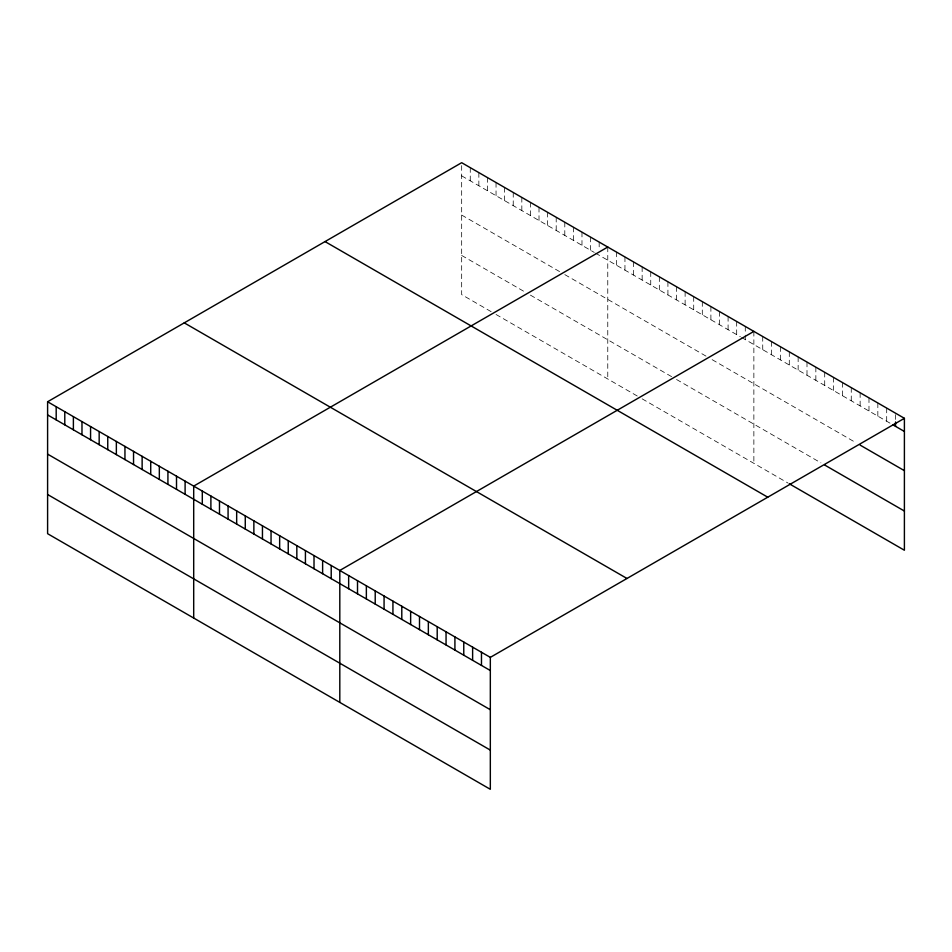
<?xml version="1.0" encoding="UTF-8"?>
<svg xmlns="http://www.w3.org/2000/svg" width="952" height="952" viewBox="0 0 952 952"><rect width="100%" height="100%" fill="white"/><g stroke="black" fill="none" stroke-linecap="round" stroke-linejoin="round"><path stroke-width="0.71" stroke-dasharray="4.76 3.57" d="M461.672 175.858L594.262 252.411M595.488 253.125L740.37 336.77M741.596 337.472L890.489 423.438M461.672 215.057L559.883 271.76M564.798 274.604L707.217 356.822M712.132 359.654L856.336 442.918M461.672 255.445L524.278 291.586M530.419 295.132L671.612 376.647M676.527 379.491L820.91 462.85M491.137 311.649L461.672 294.632L461.672 162.697M496.04 314.481L637.233 395.996M642.148 398.84L788.03 483.057M895.546 414.655L895.546 421.974M886.693 408.075L886.693 421.248M877.839 402.97L877.839 416.131M868.986 397.853L868.986 411.026M860.132 392.748L860.132 405.909M851.266 387.631L851.266 400.792M842.413 382.514L842.413 395.687M833.559 377.408L833.559 390.57M824.706 372.291L824.706 385.465M815.852 367.186L815.852 380.348M806.998 362.069L806.998 375.231M798.145 356.952L798.145 370.126M789.291 351.847L789.291 365.009M780.438 346.73L780.438 359.904M771.584 341.625L771.584 354.787M762.731 336.508L762.731 349.67M753.865 331.391L753.865 463.338M745.273 326.441L745.273 333.747M745.273 335.211L745.273 339.602M736.681 321.478L736.681 334.64M728.09 316.516L728.09 329.678M719.498 311.554L719.498 324.715M710.894 306.592L710.894 319.753M702.302 301.629L702.302 314.791M693.711 296.667L693.711 309.828M685.119 291.705L685.119 304.866M676.527 286.742L676.527 299.904M667.923 281.78L667.923 294.941M659.331 276.818L659.331 289.979M650.74 271.855L650.74 285.017M642.148 266.893L642.148 280.055M633.556 261.931L633.556 275.092M624.952 256.969L624.952 270.13M616.361 252.006L616.361 265.18M607.769 247.044L607.769 378.991M599.177 242.082L599.177 249.4M590.585 237.119L590.585 250.293M581.981 232.157L581.981 245.33M573.39 227.195L573.39 240.368M564.798 222.232L564.798 235.406M556.206 217.27L556.206 230.444M547.614 212.308L547.614 225.481M539.01 207.346L539.01 220.519M530.419 202.383L530.419 215.557M521.827 197.433L521.827 210.594M513.235 192.471L513.235 205.632M504.643 187.508L504.643 200.67M496.04 182.546L496.04 195.707M487.448 177.584L487.448 190.745M478.856 172.621L478.856 185.783M470.264 167.659L470.264 180.82"/><path stroke-width="1.43" d="M47.6 401.756L490.328 657.368L490.328 789.303L47.6 533.691L47.6 401.756L461.672 162.697L904.4 418.309L904.4 550.244L789.291 483.783M607.769 247.044L193.696 486.103L193.696 618.05M753.865 331.391L339.805 570.45L339.805 702.397M490.328 657.368L904.4 418.309M893.012 424.901L904.4 431.47M860.132 445.108L904.4 470.669M824.706 465.04L904.4 511.045M325.025 241.582L767.752 497.194M184.248 322.859L626.975 578.471M47.6 414.917L490.328 670.529M47.6 454.116L490.328 709.728M47.6 494.505L490.328 750.105M895.546 421.974L895.546 426.353M481.474 652.251L481.474 665.412M472.62 647.134L472.62 660.307M463.767 642.029L463.767 655.19M454.913 636.912L454.913 650.085M446.06 631.807L446.06 644.968M437.206 626.69L437.206 639.851M428.352 621.573L428.352 634.746M419.499 616.468L419.499 629.629M410.645 611.351L410.645 624.524M401.792 606.245L401.792 619.407M392.926 601.128L392.926 614.29M384.072 596.011L384.072 609.185M375.219 590.906L375.219 604.068M366.365 585.789L366.365 598.963M357.512 580.684L357.512 593.846M348.658 575.567L348.658 588.741M331.213 565.5L331.213 578.661M322.621 560.538L322.621 573.699M314.017 555.575L314.017 568.737M305.425 550.613L305.425 563.774M296.834 545.651L296.834 558.812M288.242 540.688L288.242 553.85M279.65 535.726L279.65 548.887M271.046 530.764L271.046 543.925M262.454 525.802L262.454 538.963M253.863 520.839L253.863 534.001M245.271 515.877L245.271 529.038M236.667 510.915L236.667 524.076M228.075 505.952L228.075 519.114M219.484 500.99L219.484 514.151M210.892 496.028L210.892 509.189M202.3 491.065L202.3 504.239M185.105 481.141L185.105 494.314M176.513 476.178L176.513 489.352M167.921 471.216L167.921 484.389M159.329 466.254L159.329 479.427M150.725 461.292L150.725 474.465M142.134 456.329L142.134 469.503M133.542 451.367L133.542 464.54M124.95 446.405L124.95 459.578M116.358 441.454L116.358 454.616M107.754 436.492L107.754 449.653M99.163 431.53L99.163 444.691M90.571 426.567L90.571 439.729M81.979 421.605L81.979 434.767M73.387 416.643L73.387 429.804M64.784 411.68L64.784 424.842M56.192 406.718L56.192 419.88"/></g></svg>
